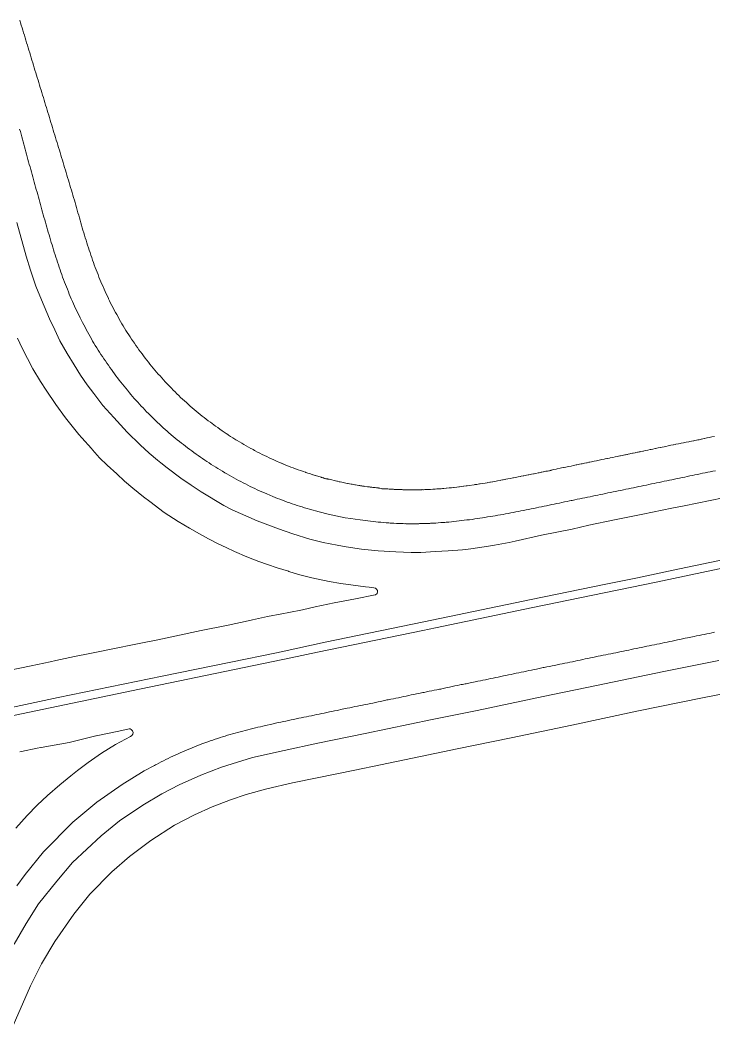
# Model space of a CAD drawing. Header units: metres. Extents: x 662613 to 666742, y 2728069 to 2732733.
# Drawn here: x 665936 to 666148.3, y 2730012.9 to 2730322.5 of the extents above; entities that cross this region are included whole.
import ezdxf

# ---------------------------------------------------------------- set-up
doc = ezdxf.new("R2010")
doc.units = ezdxf.units.M
doc.header["$MEASUREMENT"] = 0
doc.layers.add('Xref_DQ_MasterPlan_2024$0$DQ_ROADS', color=8, linetype='Continuous', lineweight=13)

# ---------------------------------------------------------------- blocks, each defined once
blk = doc.blocks.new('Xref_DQ_MasterPlan_2024$0$DQ_Roads_')
at = {"layer": 'Xref_DQ_MasterPlan_2024$0$DQ_ROADS'}
for points in [[(665935.8615, 2730322.5475), (665936.0906, 2730321.7833), (665936.3225, 2730321.0185), (665936.5534, 2730320.2531), (665936.7899, 2730319.4871), (665937.0255, 2730318.7227), (665937.2575, 2730317.9579), (665937.4893, 2730317.1921), (665937.7263, 2730316.4275), (665937.9559, 2730315.6623), (665938.1907, 2730314.8968), (665938.4257, 2730314.1331), (665938.6589, 2730313.3665), (665938.8889, 2730312.5997), (665939.1243, 2730311.8355), (665939.3551, 2730311.0693), (665939.5884, 2730310.3047), (665939.8201, 2730309.5377), (665940.0519, 2730308.7725), (665940.2831, 2730308.0061), (665940.5123, 2730307.2411), (665940.7425, 2730306.4751), (665940.9821, 2730305.7109), (665941.2137, 2730304.9459), (665941.4459, 2730304.1795), (665941.6817, 2730303.4147), (665941.9133, 2730302.6492), (665942.1449, 2730301.8837), (665942.3787, 2730301.1181), (665942.6141, 2730300.3551), (665942.8451, 2730299.5881), (665943.0801, 2730298.8234), (665943.3133, 2730298.0571), (665943.5463, 2730297.2931), (665943.7809, 2730296.5271), (665944.0151, 2730295.7615), (665944.2429, 2730294.9949), (665944.4739, 2730294.2293), (665944.7053, 2730293.4637), (665944.9361, 2730292.6967), (665945.1671, 2730291.9313), (665945.3953, 2730291.1651), (665945.6275, 2730290.4013), (665945.8587, 2730289.6349), (665946.0995, 2730288.8717), (665946.3339, 2730288.1057), (665946.5695, 2730287.3401), (665946.8028, 2730286.5765), (665947.0341, 2730285.8109), (665947.2695, 2730285.0469), (665947.5043, 2730284.2803), (665947.7407, 2730283.5171), (665947.9707, 2730282.7493), (665948.2053, 2730281.9845), (665948.4341, 2730281.2188), (665948.6649, 2730280.4521), (665948.8967, 2730279.6871), (665949.1257, 2730278.9193), (665949.3579, 2730278.1539), (665949.5871, 2730277.3879), (665949.8151, 2730276.6225), (665950.0447, 2730275.8553), (665950.2825, 2730275.0931), (665950.5161, 2730274.3265), (665950.7523, 2730273.5612), (665950.9851, 2730272.7941), (665951.2117, 2730272.0275), (665951.4379, 2730271.2593), (665951.6627, 2730270.4921), (665951.8863, 2730269.7249), (665952.1149, 2730268.9577), (665952.3425, 2730268.1887), (665952.5685, 2730267.4219), (665952.7905, 2730266.6541), (665953.0155, 2730265.8859), (665953.2355, 2730265.1159), (665953.4563, 2730264.3473), (665953.6745, 2730263.5775), (665953.8927, 2730262.8073), (665954.1131, 2730262.0383), (665954.3301, 2730261.2673), (665954.5465, 2730260.4989), (665954.7621, 2730259.7309), (665954.9797, 2730258.9623), (665955.2065, 2730258.1969), (665955.4385, 2730257.4315), (665955.6721, 2730256.6669), (665955.9067, 2730255.9022), (665956.1438, 2730255.1407), (665956.3812, 2730254.3771), (665956.628, 2730253.6171), (665956.8688, 2730252.8557), (665957.1167, 2730252.0969), (665957.3682, 2730251.3404), (665957.6218, 2730250.5825), (665957.8826, 2730249.8281), (665958.1426, 2730249.0749), (665958.4076, 2730248.3219), (665958.6822, 2730247.5747), (665958.9558, 2730246.8249), (665959.2403, 2730246.0785), (665959.5268, 2730245.3357), (665959.8112, 2730244.5937), (665960.112, 2730243.8501), (665960.4096, 2730243.1137), (665960.7062, 2730242.3719), (665961.0271, 2730241.6434), (665961.3486, 2730240.9121), (665961.667, 2730240.1849), (665961.993, 2730239.4519), (665962.336, 2730238.7329), (665962.6644, 2730238.0079), (665963.0034, 2730237.2825), (665963.0323, 2730237.2218), (665963.344, 2730236.5671), (665963.6844, 2730235.8517), (665964.0415, 2730235.1421), (665964.4076, 2730234.4365), (665964.781, 2730233.7329), (665965.1626, 2730233.0318), (665965.5486, 2730232.3331), (665965.9328, 2730231.6365), (665966.3218, 2730230.9451), (665966.713, 2730230.2533), (665967.117, 2730229.5681), (665967.5255, 2730228.8859), (665967.9392, 2730228.2047), (665968.3584, 2730227.5295), (665968.7798, 2730226.8539), (665969.2066, 2730226.1859), (665969.6366, 2730225.5251), (665970.0786, 2730224.8596), (665970.9818, 2730223.5499), (665971.4404, 2730222.8929), (665971.8984, 2730222.2411), (665972.3586, 2730221.5965), (665972.819, 2730220.9533), (665973.284, 2730220.315), (665973.7589, 2730219.6781), (665974.239, 2730219.0499), (665974.7291, 2730218.4223), (665975.2238, 2730217.7973), (665975.725, 2730217.1755), (665976.2318, 2730216.5539), (665976.7296, 2730215.9486), (665977.2288, 2730215.3435), (665977.7386, 2730214.7339), (665978.264, 2730214.1371), (665978.7936, 2730213.5423), (665979.3254, 2730212.9502), (665979.8633, 2730212.3595), (665980.4042, 2730211.7723), (665980.9316, 2730211.2059), (665982.2926, 2730209.7767), (665982.8342, 2730209.2161), (665983.3984, 2730208.6567), (665983.9664, 2730208.0981), (665984.5376, 2730207.5451), (665985.1084, 2730206.9969), (665985.6882, 2730206.4501), (665986.2744, 2730205.9041), (665986.8538, 2730205.3805), (665987.4438, 2730204.8637), (665988.041, 2730204.3331), (665988.6374, 2730203.8141), (665989.2434, 2730203.2947), (665989.8424, 2730202.7861), (665990.4592, 2730202.2755), (665991.076, 2730201.7699), (665991.6944, 2730201.2821), (665992.3164, 2730200.8029), (665992.9456, 2730200.3227), (665993.5838, 2730199.8403), (665994.219, 2730199.3643), (665995.8064, 2730198.1887), (665996.4536, 2730197.7109), (665997.1136, 2730197.2557), (665997.774, 2730196.7825), (665998.4236, 2730196.3301), (665999.0826, 2730195.8778), (665999.5392, 2730195.5733), (665999.7382, 2730195.4404), (666000.3961, 2730195.0092), (666001.0738, 2730194.5897), (666001.3651, 2730194.4102), (666001.7487, 2730194.1741), (666002.0449, 2730193.9938), (666002.4275, 2730193.7623), (666003.1115, 2730193.3496), (666003.7995, 2730192.9389), (666004.4949, 2730192.5353), (666005.1728, 2730192.1468), (666005.8621, 2730191.7577), (666006.5667, 2730191.3677), (666006.9217, 2730191.1767), (666007.264, 2730190.9922), (666007.7101, 2730190.7575), (666007.9655, 2730190.6232), (666008.6734, 2730190.254), (666009.3816, 2730189.8902), (666010.0902, 2730189.5274), (666010.8024, 2730189.1781), (666011.5224, 2730188.8253), (666012.2435, 2730188.4836), (666012.9663, 2730188.1478), (666013.6893, 2730187.8167), (666014.4108, 2730187.4856), (666014.6772, 2730187.3715), (666015.1438, 2730187.1717), (666015.8779, 2730186.8558), (666015.9774, 2730186.8137), (666016.61, 2730186.5485), (666016.7279, 2730186.4998), (666017.351, 2730186.2403), (666018.0875, 2730185.9444), (666018.8274, 2730185.6543), (666019.5671, 2730185.3701), (666020.3171, 2730185.0904), (666021.0673, 2730184.8174), (666021.8167, 2730184.5549), (666022.3682, 2730184.3655), (666022.5718, 2730184.2956), (666023.3297, 2730184.0382), (666023.4011, 2730184.0143), (666024.0868, 2730183.7843), (666024.843, 2730183.5431), (666024.9168, 2730183.5194), (666025.6051, 2730183.2996), (666025.6773, 2730183.2773), (666026.2468, 2730183.0986), (666026.3666, 2730183.061), (666028.0987, 2730182.5308), (666028.259, 2730182.4817), (666028.4476, 2730182.4317), (666028.6322, 2730182.3686), (666028.8169, 2730182.3053), (666028.9967, 2730182.2293), (666029.1987, 2730182.1674), (666029.4045, 2730182.1197), (666029.6093, 2730182.0707), (666029.817, 2730182.0354), (666030.1033, 2730181.9918), (666030.199, 2730181.9772), (666030.576, 2730181.8924), (666030.9683, 2730181.8107), (666031.3542, 2730181.7027), (666032.1351, 2730181.5153), (666032.9096, 2730181.3252), (666033.0943, 2730181.2831), (666033.1409, 2730181.2726), (666033.6871, 2730181.1483), (666033.9039, 2730181.1017), (666034.467, 2730180.9809), (666035.25, 2730180.8195), (666035.7071, 2730180.7285), (666036.2311, 2730180.6274), (666036.3689, 2730180.6015), (666036.8165, 2730180.5187), (666037.2903, 2730180.429), (666037.6006, 2730180.3699), (666038.3896, 2730180.2245), (666038.5939, 2730180.1878), (666038.6456, 2730180.1787), (666039.1789, 2730180.0826), (666039.6506, 2730180.0029), (666039.6691, 2730179.9998), (666039.9599, 2730179.9507), (666040.1379, 2730179.9251), (666040.5995, 2730179.8588), (666040.752, 2730179.8368), (666041.3068, 2730179.7541), (666041.5435, 2730179.7187), (666042.3327, 2730179.6083), (666042.928, 2730179.5362), (666043.126, 2730179.5122), (666043.6045, 2730179.4559), (666043.9193, 2730179.419), (666044.2205, 2730179.3843), (666044.7147, 2730179.3274), (666045.0658, 2730179.2889), (666045.3332, 2730179.2703), (666045.6507, 2730179.2258), (666045.7263, 2730179.2152), (666045.7932, 2730179.2049), (666046.1278, 2730179.1536), (666046.5241, 2730179.0648), (666046.7143, 2730179.0189), (666046.9073, 2730178.9865), (666047.103, 2730178.9624), (666047.2999, 2730178.9518), (666047.5034, 2730178.9657), (666047.7074, 2730178.9653), (666047.9121, 2730178.9658), (666048.1163, 2730178.9521), (666048.5163, 2730178.9455), (666048.9147, 2730178.911), (666049.3144, 2730178.8923), (666049.7118, 2730178.8458), (666049.9122, 2730178.8441), (666050.112, 2730178.8286), (666050.3125, 2730178.8201), (666050.5119, 2730178.7978), (666050.6414, 2730178.7992), (666050.712, 2730178.7999), (666050.9117, 2730178.7876), (666051.1119, 2730178.7886), (666051.1692, 2730178.7845), (666051.3117, 2730178.7747), (666051.5586, 2730178.7745), (666051.6869, 2730178.7676), (666051.7806, 2730178.7691), (666051.9686, 2730178.7556), (666052.1124, 2730178.7451), (666052.3542, 2730178.7398), (666052.4871, 2730178.7317), (666052.5557, 2730178.7322), (666052.6383, 2730178.733), (666052.6875, 2730178.7334), (666052.7214, 2730178.7302), (666052.8861, 2730178.7144), (666053.0856, 2730178.7093), (666053.2854, 2730178.7042), (666053.339, 2730178.7066), (666053.4851, 2730178.7131), (666053.6846, 2730178.6977), (666053.8847, 2730178.6963), (666054.0846, 2730178.688), (666054.2846, 2730178.6936), (666054.3834, 2730178.6843), (666054.5106, 2730178.6929), (666054.7105, 2730178.6817), (666054.9107, 2730178.6843), (666055.1108, 2730178.6804), (666055.3107, 2730178.6904), (666055.5106, 2730178.6762), (666055.711, 2730178.676), (666055.9111, 2730178.6742), (666056.1109, 2730178.6864), (666056.3106, 2730178.6769), (666056.5105, 2730178.6813), (666056.7107, 2730178.6804), (666056.9104, 2730178.6934), (666057.1103, 2730178.6829), (666057.3104, 2730178.6864), (666057.5106, 2730178.6808), (666057.6832, 2730178.688), (666057.7107, 2730178.6889), (666058.0835, 2730178.7073), (666058.1105, 2730178.708), (666058.4839, 2730178.6999), (666058.5106, 2730178.7), (666058.6843, 2730178.7044), (666058.8841, 2730178.7037), (666058.9524, 2730178.7081), (666059.0835, 2730178.7167), (666059.4834, 2730178.7048), (666059.5097, 2730178.7061), (666059.5604, 2730178.7073), (666059.8833, 2730178.7197), (666059.9658, 2730178.7205), (666060.284, 2730178.7237), (666060.6823, 2730178.7573), (666061.482, 2730178.7974), (666061.5646, 2730178.8023), (666062.2809, 2730178.8448), (666063.0795, 2730178.8931), (666063.5598, 2730178.924), (666063.877, 2730178.9441), (666064.0698, 2730178.9504), (666064.2778, 2730178.9578), (666064.4781, 2730178.9642), (666064.5013, 2730178.9648), (666064.8995, 2730179.0037), (666065.2982, 2730179.0238), (666065.6945, 2730179.0715), (666066.4006, 2730179.1401), (666066.4905, 2730179.1488), (666067.2876, 2730179.2277), (666067.8647, 2730179.2905), (666068.0806, 2730179.3143), (666068.664, 2730179.3797), (666068.8748, 2730179.4039), (666069.6692, 2730179.4982), (666070.2536, 2730179.5703), (666070.4628, 2730179.5964), (666071.0476, 2730179.6713), (666071.7231, 2730179.7569), (666071.8416, 2730179.7719), (666072.4857, 2730179.8583), (666072.6346, 2730179.8789), (666072.8394, 2730179.9077), (666073.43, 2730179.9893), (666074.9636, 2730180.2129), (666075.0126, 2730180.2201), (666075.2137, 2730180.2502), (666075.8035, 2730180.3388), (666076.5953, 2730180.4618), (666076.7959, 2730180.4921), (666077.5841, 2730180.6163), (666078.3721, 2730180.7458), (666078.9645, 2730180.8466), (666079.1588, 2730180.8798), (666079.7538, 2730180.9825), (666079.947, 2730181.0165), (666080.5428, 2730181.1227), (666080.7352, 2730181.1571), (666081.3299, 2730181.264), (666082.1147, 2730181.4059), (666082.9054, 2730181.5508), (666083.0952, 2730181.5858), (666083.692, 2730181.6977), (666083.8805, 2730181.7331), (666084.354, 2730181.8231), (666084.4785, 2730181.8467), (666084.6649, 2730181.8825), (666085.264, 2730181.9968), (666086.0519, 2730182.1507), (666086.8355, 2730182.3084), (666087.0223, 2730182.3448), (666087.6204, 2730182.4615), (666088.4043, 2730182.6122), (666089.08, 2730182.7416), (666089.1906, 2730182.7631), (666089.3772, 2730182.7999), (666089.977, 2730182.9177), (666090.1622, 2730182.9543), (666090.7617, 2730183.0737), (666090.9464, 2730183.1105), (666091.5464, 2730183.2295), (666091.73, 2730183.2663), (666092.3306, 2730183.3875), (666092.5138, 2730183.4247), (666093.1148, 2730183.5473), (666093.2977, 2730183.5844), (666093.8994, 2730183.7059), (666094.5903, 2730183.8483), (666094.6831, 2730183.8673), (666094.8656, 2730183.9047), (666095.4664, 2730184.0285), (666095.6497, 2730184.0664), (666096.0648, 2730184.1529), (666096.25, 2730184.1915), (666096.6418, 2730184.2723), (666096.9395, 2730184.338), (666097.0324, 2730184.3585), (666097.4258, 2730184.4218), (666097.8143, 2730184.4936), (666098.0129, 2730184.5227), (666098.2091, 2730184.5656), (666098.4038, 2730184.621), (666098.5943, 2730184.6897), (666098.9446, 2730184.7749), (666098.991, 2730184.7861), (666099.3881, 2730184.8794), (666100.0373, 2730185.0002), (666100.3437, 2730185.0638), (666101.3186, 2730185.2679), (666101.7308, 2730185.3549), (666102.2928, 2730185.4723), (666102.513, 2730185.5181), (666103.0755, 2730185.6353), (666103.8598, 2730185.7926), (666104.6322, 2730185.9545), (666105.426, 2730186.1198), (666106.2071, 2730186.2843), (666106.4294, 2730186.3305), (666106.9922, 2730186.4479), (666107.2122, 2730186.4937), (666107.7756, 2730186.6115), (666107.996, 2730186.6575), (666108.5586, 2730186.7749), (666108.779, 2730186.8205), (666109.3418, 2730186.9357), (666109.5618, 2730186.9811), (666110.126, 2730187.0976), (666110.3452, 2730187.1429), (666110.909, 2730187.2603), (666111.1287, 2730187.3062), (666111.6919, 2730187.4243), (666112.4751, 2730187.5881), (666113.2583, 2730187.752), (666114.044, 2730187.9123), (666114.8253, 2730188.0732), (666115.045, 2730188.1187), (666115.6102, 2730188.2343), (666115.8302, 2730188.2793), (666116.3934, 2730188.3951), (666116.6143, 2730188.4406), (666117.3976, 2730188.6039), (666118.1808, 2730188.7657), (666118.7434, 2730188.8848), (666119.5269, 2730189.0456), (666119.7476, 2730189.0914), (666120.3102, 2730189.2091), (666121.0933, 2730189.3719), (666121.3135, 2730189.4174), (666121.7492, 2730189.5082), (666121.8766, 2730189.5349), (666122.0978, 2730189.5811), (666122.6592, 2730189.6977), (666122.88, 2730189.7437), (666123.4428, 2730189.8611), (666123.6636, 2730189.9073), (666124.2264, 2730190.0249), (666124.4468, 2730190.0703), (666125.0098, 2730190.1865), (666125.2296, 2730190.2319), (666125.4997, 2730190.2874), (666125.793, 2730190.3477), (666126.013, 2730190.3931), (666126.5764, 2730190.5097), (666126.7968, 2730190.5554), (666127.3596, 2730190.673), (666128.1429, 2730190.8418), (666128.8391, 2730190.9756), (666128.9264, 2730190.9931), (666129.1506, 2730191.0392), (666129.7102, 2730191.1536), (666130.3971, 2730191.2997), (666130.4934, 2730191.3197), (666131.2775, 2730191.483), (666131.8933, 2730191.608), (666132.0592, 2730191.6421), (666133.6191, 2730191.9729), (666134.4203, 2730192.139), (666135.1898, 2730192.2988), (666135.9499, 2730192.4483), (666135.9754, 2730192.4534), (666136.538, 2730192.5687), (666136.7582, 2730192.6137), (666137.5425, 2730192.7705), (666138.1085, 2730192.885), (666138.3268, 2730192.9288), (666139.1102, 2730193.0897), (666139.8931, 2730193.2419), (666140.6807, 2730193.3982), (666141.05, 2730193.4729), (666141.4645, 2730193.5566), (666142.169, 2730193.6994), (666142.2485, 2730193.7157), (666142.417, 2730193.7518), (666143.0317, 2730193.8834), (666143.4752, 2730193.9651), (666143.8171, 2730194.028), (666144.1717, 2730194.1142), (666144.4805, 2730194.1893), (666144.5989, 2730194.2181), (666145.3821, 2730194.3868), (666145.5439, 2730194.4217), (666146.163, 2730194.5541), (666146.3274, 2730194.5898), (666146.9446, 2730194.7244), (666147.7273, 2730194.8883), (666148.5117, 2730195.049)], [(666155.8817, 2730117.0847), (666144.9327, 2730114.8962), (666125.2509, 2730110.9183), (666104.918, 2730106.5755), (666086.3375, 2730102.7195), (666069.7767, 2730099.3527), (666058.5439, 2730097.0019), (666046.3239, 2730094.3983), (666038.4569, 2730092.7365), (666026.8855, 2730090.4637), (666019.3429, 2730088.8425), (666011.5479, 2730087.0963), (666005.1813, 2730085.3131), (666000.3557, 2730083.6919), (665994.7595, 2730081.5843), (665989.3885, 2730079.1381), (665983.2247, 2730075.9363), (665975.966, 2730071.2349), (665969.4371, 2730066.2905), (665964.0351, 2730061.6467), (665957.2631, 2730054.7569), (665952.3969, 2730048.6371), (665946.6309, 2730040.3061), (665942.4947, 2730033.4567), (665939.1289, 2730026.6479), (665933.1189, 2730012.9227)], [(666148.8442, 2730184.5109), (666148.0614, 2730184.3525), (666147.2773, 2730184.1993), (666146.4914, 2730184.0451), (666145.7066, 2730183.8879), (666144.9214, 2730183.7291), (666144.1381, 2730183.5671), (666143.355, 2730183.4059), (666142.5714, 2730183.2415), (666141.7866, 2730183.0749), (666141.0054, 2730182.9017), (666140.2232, 2730182.7305), (666139.443, 2730182.5639), (666138.6604, 2730182.4047), (666137.8772, 2730182.2443), (666137.0941, 2730182.0881), (666136.3092, 2730181.9287), (666135.5254, 2730181.7669), (666134.7422, 2730181.6035), (666133.9582, 2730181.4375), (666133.1754, 2730181.2683), (666132.3936, 2730181.1025), (666131.611, 2730180.9373), (666130.8286, 2730180.7761), (666130.0452, 2730180.6137), (666129.2624, 2730180.4525), (666128.478, 2730180.2913), (666127.695, 2730180.1277), (666126.9116, 2730179.9645), (666126.128, 2730179.8009), (666125.3454, 2730179.6395), (666124.5618, 2730179.4779), (666123.7782, 2730179.3159), (666122.995, 2730179.1533), (666122.2112, 2730178.9927), (666121.4274, 2730178.8301), (666120.6442, 2730178.6675), (666119.861, 2730178.5059), (666119.0776, 2730178.3457), (666118.294, 2730178.1841), (666117.5104, 2730178.0225), (666116.727, 2730177.8601), (666115.9434, 2730177.6975), (666115.1602, 2730177.5361), (666114.3768, 2730177.3737), (666113.593, 2730177.2115), (666112.81, 2730177.0505), (666112.0266, 2730176.8889), (666111.2428, 2730176.7277), (666110.459, 2730176.5629), (666109.6762, 2730176.4019), (666108.8928, 2730176.2407), (666108.1094, 2730176.0791), (666107.3254, 2730175.9169), (666106.5424, 2730175.7577), (666105.757, 2730175.5932), (666104.9748, 2730175.4275), (666104.6512, 2730175.3603), (666104.1926, 2730175.2651), (666103.4094, 2730175.1037), (666102.6258, 2730174.9417), (666101.8422, 2730174.7795), (666101.0589, 2730174.6175), (666100.2756, 2730174.4553), (666099.4918, 2730174.2921), (666098.7084, 2730174.1301), (666097.9253, 2730173.9685), (666097.142, 2730173.8031), (666096.3588, 2730173.6381), (666095.576, 2730173.4729), (666094.793, 2730173.3083), (666094.0102, 2730173.1471), (666093.227, 2730172.9883), (666092.4424, 2730172.8323), (666091.6588, 2730172.6705), (666090.8748, 2730172.5117), (666090.0928, 2730172.3541), (666089.3058, 2730172.1965), (666088.5222, 2730172.0429), (666087.7374, 2730171.8917), (666086.9516, 2730171.7427), (666086.166, 2730171.5947), (666085.3792, 2730171.4485), (666084.5916, 2730171.3001), (666083.8074, 2730171.1539), (666083.0213, 2730171.0087), (666082.2334, 2730170.8661), (666081.4466, 2730170.7303), (666080.6582, 2730170.5951), (666079.8712, 2730170.4644), (666079.0816, 2730170.3395), (666078.2914, 2730170.2149), (666077.5018, 2730170.0923), (666076.7104, 2730169.9715), (666075.9194, 2730169.8495), (666075.1287, 2730169.7351), (666074.3366, 2730169.6237), (666073.5468, 2730169.5165), (666072.7534, 2730169.4203), (666071.9588, 2730169.3279), (666071.1646, 2730169.2315), (666070.3701, 2730169.1393), (666069.5762, 2730169.0495), (666068.7802, 2730168.9625), (666067.9852, 2730168.8763), (666067.1902, 2730168.7993), (666066.3942, 2730168.7297), (666065.9972, 2730168.6831), (666065.5979, 2730168.6639), (666065.2, 2730168.6225), (666064.8, 2730168.6089), (666064.002, 2730168.5528), (666063.2042, 2730168.4993), (666062.406, 2730168.4475), (666061.608, 2730168.4011), (666061.4079, 2730168.3965), (666061.2086, 2730168.3779), (666061.0086, 2730168.3703), (666060.8096, 2730168.3489), (666060.6094, 2730168.3521), (666060.4094, 2730168.3413), (666060.2094, 2730168.3381), (666060.01, 2730168.3211), (666059.6104, 2730168.3347), (666059.2108, 2730168.3206), (666058.8108, 2730168.3265), (666058.4112, 2730168.3047), (666058.2108, 2730168.3071), (666058.0108, 2730168.2954), (666057.8106, 2730168.2949), (666057.611, 2730168.2805), (666057.411, 2730168.2897), (666057.211, 2730168.2851), (666057.0108, 2730168.2859), (666056.811, 2730168.2729), (666056.6111, 2730168.2833), (666056.411, 2730168.2799), (666056.2108, 2730168.2819), (666056.011, 2730168.2701), (666055.811, 2730168.2817), (666055.6108, 2730168.2795), (666055.4108, 2730168.2827), (666055.2108, 2730168.2721), (666055.0112, 2730168.2845), (666054.811, 2730168.2831), (666054.6108, 2730168.2867), (666054.4108, 2730168.2761), (666054.2112, 2730168.2901), (666054.011, 2730168.29), (666053.811, 2730168.2969), (666053.6109, 2730168.2901), (666053.2122, 2730168.3255), (666052.8118, 2730168.3331), (666052.4126, 2730168.3625), (666052.0122, 2730168.3639), (666051.2128, 2730168.3966), (666050.4136, 2730168.4309), (666050.013, 2730168.4377), (666049.6138, 2730168.4723), (666049.2138, 2730168.4853), (666048.8155, 2730168.5261), (666048.4154, 2730168.5401), (666048.0174, 2730168.5819), (666047.2192, 2730168.6319), (666046.4232, 2730168.7097), (666045.624, 2730168.7785), (666044.8278, 2730168.8581), (666044.0326, 2730168.9483), (666042.4386, 2730169.1325), (666041.6476, 2730169.2305), (666040.8526, 2730169.3327), (666040.0606, 2730169.4449), (666038.562, 2730169.6749), (666037.24, 2730169.8634), (666035.4558, 2730170.1303), (666032.6392, 2730170.6931), (666030.2864, 2730171.2227), (666027.5028, 2730171.8848), (666024.5872, 2730172.7117), (666023.824, 2730172.9393), (666023.0506, 2730173.1695), (666022.2908, 2730173.4284), (666021.5348, 2730173.6449), (666020.7722, 2730173.8805), (666020.017, 2730174.1373), (666019.2632, 2730174.3949), (666018.51, 2730174.6637), (666017.7582, 2730174.9283), (666017.0038, 2730175.2053), (666016.2556, 2730175.4723), (666015.5096, 2730175.7557), (666014.7749, 2730176.0419), (666014.0306, 2730176.3413), (666013.294, 2730176.6387), (666011.4738, 2730177.4179), (666010.748, 2730177.7348), (666010.0158, 2730178.0591), (666009.2806, 2730178.3857), (666008.5494, 2730178.7127), (666007.8218, 2730179.0449), (666007.09, 2730179.3734), (666006.3714, 2730179.7321), (666005.6466, 2730180.0967), (666004.9326, 2730180.4671), (666004.221, 2730180.8285), (666003.5104, 2730181.2071), (666002.8002, 2730181.5692), (666002.088, 2730181.9368), (666001.3834, 2730182.3211), (666000.679, 2730182.7185), (665999.9812, 2730183.1175), (665999.282, 2730183.5153), (665998.592, 2730183.9201), (665997.895, 2730184.3311), (665997.213, 2730184.7405), (665996.5244, 2730185.1529), (665995.8364, 2730185.5705), (665995.1562, 2730186.0025), (665994.4838, 2730186.4417), (665993.7959, 2730186.9041), (665993.1462, 2730187.3361), (665992.475, 2730187.7809), (665991.8096, 2730188.2353), (665991.149, 2730188.692), (665990.4898, 2730189.1507), (665989.8328, 2730189.6103), (665989.1868, 2730190.0837), (665988.5318, 2730190.5706), (665987.8902, 2730191.0505), (665987.2484, 2730191.5279), (665986.6112, 2730192.0157), (665985.972, 2730192.5057), (665985.3394, 2730193.0021), (665984.7112, 2730193.5027), (665984.0824, 2730194.0017), (665983.4628, 2730194.5153), (665982.8354, 2730195.0295), (665982.2222, 2730195.5399), (665982.0166, 2730195.7156), (665981.6116, 2730196.0615), (665981.0058, 2730196.5995), (665980.4, 2730197.1385), (665979.8034, 2730197.6697), (665979.2106, 2730198.2097), (665978.6156, 2730198.7989), (665978.0668, 2730199.2917), (665977.4872, 2730199.8461), (665976.9294, 2730200.3945), (665976.3472, 2730200.9319), (665975.7992, 2730201.4917), (665975.2462, 2730202.0555), (665974.6904, 2730202.6115), (665974.1346, 2730203.1859), (665973.5914, 2730203.7619), (665973.0524, 2730204.3334), (665972.5126, 2730204.9185), (665971.9736, 2730205.4999), (665971.4406, 2730206.0981), (665970.9138, 2730206.6883), (665970.3876, 2730207.2783), (665969.862, 2730207.8767), (665969.411, 2730208.4002), (665968.814, 2730209.1619), (665968.297, 2730209.7771), (665967.7898, 2730210.4015), (665967.2814, 2730211.0175), (665966.778, 2730211.6522), (665966.2802, 2730212.2858), (665965.788, 2730212.9276), (665965.3054, 2730213.5703), (665964.8342, 2730214.2187), (665964.3592, 2730214.8713), (665963.8955, 2730215.5221), (665963.4357, 2730216.1749), (665962.9778, 2730216.8323), (665962.5176, 2730217.4889), (665962.0536, 2730218.1451), (665961.6031, 2730218.8151), (665961.1556, 2730219.4785), (665960.7168, 2730220.1509), (665960.273, 2730220.8223), (665959.8354, 2730221.4991), (665959.4042, 2730222.1781), (665958.98, 2730222.8669), (665958.5686, 2730223.5545), (665958.1656, 2730224.2489), (665957.7664, 2730224.9492), (665957.3728, 2730225.6463), (665956.9876, 2730226.3487), (665956.599, 2730227.0533), (665956.2186, 2730227.7565), (665955.8454, 2730228.4637), (665955.4642, 2730229.1715), (665955.0863, 2730229.8805), (665954.7136, 2730230.5947), (665954.3526, 2730231.3125), (665954.0002, 2730232.0301), (665953.6495, 2730232.7547), (665953.3002, 2730233.4762), (665952.9634, 2730234.2045), (665952.6268, 2730234.9291), (665952.2954, 2730235.6619), (665951.9563, 2730236.3933), (665951.6376, 2730237.1319), (665951.328, 2730237.8701), (665951.0238, 2730238.6125), (665950.7252, 2730239.3557), (665950.4272, 2730240.0983), (665950.134, 2730240.8435), (665949.8454, 2730241.5883), (665949.5556, 2730242.3379), (665949.2656, 2730243.0889), (665948.9852, 2730243.8415), (665948.717, 2730244.5967), (665948.456, 2730245.3519), (665948.1975, 2730246.1097), (665947.9366, 2730246.8681), (665947.6806, 2730247.6263), (665947.4298, 2730248.3853), (665947.1762, 2730249.1461), (665946.9234, 2730249.9069), (665946.674, 2730250.6689), (665946.4364, 2730251.4325), (665946.1965, 2730252.1975), (665945.9603, 2730252.9613), (665945.7271, 2730253.7291), (665945.4929, 2730254.4927), (665945.2691, 2730255.2621), (665945.0341, 2730256.0281), (665944.8089, 2730256.7963), (665944.5875, 2730257.5647), (665944.3665, 2730258.3341), (665944.1429, 2730259.1027), (665943.9245, 2730259.8717), (665943.7051, 2730260.6423), (665943.4851, 2730261.4117), (665943.2681, 2730262.1833), (665943.0541, 2730262.9535), (665942.8429, 2730263.7247), (665942.6277, 2730264.4955), (665942.4137, 2730265.2665), (665942.2019, 2730266.0382), (665941.9891, 2730266.8089), (665941.7751, 2730267.5798), (665941.5619, 2730268.3519), (665941.3483, 2730269.1219), (665941.1365, 2730269.8935), (665940.9194, 2730270.6643), (665940.7053, 2730271.4341), (665940.4947, 2730272.2061), (665940.2801, 2730272.9769), (665940.0661, 2730273.7479), (665939.8513, 2730274.5187), (665939.6395, 2730275.2901), (665939.4223, 2730276.0601), (665939.211, 2730276.8313), (665938.9987, 2730277.6033), (665938.7811, 2730278.3733), (665938.5745, 2730279.1463), (665938.3629, 2730279.9169), (665938.1531, 2730280.6891), (665937.9373, 2730281.4601), (665937.7237, 2730282.2305), (665937.5165, 2730283.0037), (665937.3041, 2730283.7747), (665937.0911, 2730284.5459), (665936.8783, 2730285.3175), (665936.6671, 2730286.0885), (665936.4571, 2730286.8595), (665936.2427, 2730287.6307), (665936.0285, 2730288.4021), (665935.8135, 2730289.1715)], [(665934.9079, 2730260.5693), (665937.8185, 2730250.2321), (665939.1648, 2730245.9945), (665940.7813, 2730241.1085), (665942.4772, 2730236.9135), (665942.5131, 2730236.8273), (665944.9104, 2730231.0793), (665946.5616, 2730227.6883), (665948.1598, 2730224.3351), (665950.3422, 2730220.4523), (665952.52, 2730216.9527), (665954.4306, 2730213.8333), (665956.5328, 2730210.7925), (665958.4895, 2730208.2101), (665961.3176, 2730204.4883), (665964.6876, 2730200.8497), (665968.7854, 2730196.3767), (665972.6838, 2730192.4761), (665975.4632, 2730189.9035), (665978.0451, 2730187.7499), (665979.091, 2730186.9155), (665980.9794, 2730185.4091), (665985.2016, 2730182.2405), (665988.3091, 2730180.0549), (665991.3794, 2730178.0605), (665998.3098, 2730173.8897), (666000.9166, 2730172.5795), (666008.521, 2730169.1447), (666015.0452, 2730166.7318), (666019.4404, 2730165.2131), (666024.7126, 2730163.5517), (666028.7168, 2730162.5265), (666033.0295, 2730161.6855), (666035.7538, 2730161.1543), (666040.489, 2730160.4829), (666045.537, 2730160.0067), (666051.0036, 2730159.6505), (666055.6628, 2730159.4761), (666058.6572, 2730159.4353), (666063.1354, 2730159.7571), (666067.0193, 2730159.9951), (666071.428, 2730160.2777), (666073.9284, 2730160.5375), (666080.7092, 2730161.5767), (666081.2473, 2730161.6855), (666085.6543, 2730162.5769), (666087.5556, 2730162.9615), (666095.57, 2730164.7817), (666105.002, 2730166.6573), (666110.0832, 2730167.7911), (666117.9768, 2730169.4566), (666125.578, 2730170.9625), (666126.6228, 2730171.1695), (666135.4824, 2730173.0256), (666139.232, 2730173.8112), (666151.2306, 2730176.2539)], [(665931.9419, 2730123.2451), (665939.3231, 2730124.7787), (665945.1566, 2730125.9597), (665946.9438, 2730126.3498), (665952.587, 2730127.5814), (665957.2858, 2730128.4805), (665965.8526, 2730130.2307), (665969.8524, 2730131.0258), (665972.4494, 2730131.5672), (665978.1392, 2730132.7535), (665983.3084, 2730133.8691), (665991.3506, 2730135.5555), (665999.1142, 2730137.1237), (665999.6904, 2730137.2445), (666005.803, 2730138.5257), (666007.1488, 2730138.8158), (666011.7316, 2730139.8036), (666016.0636, 2730140.6409), (666018.2491, 2730141.0915), (666022.3772, 2730141.9427), (666026.3413, 2730142.7949), (666032.1476, 2730144.0521), (666035.3616, 2730144.6845), (666038.6284, 2730145.2793), (666044.6802, 2730146.5205), (666044.7866, 2730146.5357), (666045.2528, 2730146.9441), (666045.4092, 2730147.4131), (666045.3458, 2730147.7991), (666045.105, 2730148.2313), (666044.7334, 2730148.5329), (666044.291, 2730148.5921), (666042.7868, 2730148.7997), (666041.6812, 2730148.9154), (666034.1205, 2730149.9295), (666030.6086, 2730150.5965), (666025.2366, 2730151.6925), (666021.2196, 2730152.7401), (666018.2491, 2730153.6608), (666018.1164, 2730153.7019), (666014.673, 2730154.7887), (666011.6876, 2730155.7519), (666009.0556, 2730156.7195), (666005.3586, 2730158.0931), (666001.5694, 2730159.7881), (665999.038, 2730160.9501), (665996.5798, 2730162.1453), (665993.6168, 2730163.6889), (665990.9192, 2730165.2035), (665987.8514, 2730166.9069), (665984.3528, 2730168.9275), (665980.0791, 2730171.7445), (665975.637, 2730175.1071), (665973.7796, 2730176.5351), (665970.5092, 2730179.1707), (665967.9658, 2730181.3315), (665965.5538, 2730183.5907), (665962.607, 2730186.2623), (665960.269, 2730188.4901), (665958.1397, 2730190.9019), (665957.7915, 2730191.2963), (665954.8368, 2730194.6124), (665953.9442, 2730195.6645), (665952.6716, 2730197.1645), (665949.8313, 2730200.7719), (665946.912, 2730204.8297), (665943.9304, 2730209.1765), (665942.249, 2730211.8955), (665939.8918, 2730215.7343), (665938.2054, 2730218.8723), (665936.5914, 2730222.1077), (665935.1716, 2730225.1197)], [(665929.4206, 2730108.6361), (665970.07, 2730117.0561), (666018.8751, 2730127.1885), (666027.0425, 2730128.8816), (666059.2215, 2730135.5525), (666063.0873, 2730136.3564), (666092.9823, 2730142.5731), (666111.2987, 2730146.3511), (666130.6477, 2730150.3973), (666155.3183, 2730155.5564)], [(666154.0115, 2730157.8573), (666135.8555, 2730154.0321), (666124.9695, 2730151.7385), (666115.2649, 2730149.7405), (666092.4457, 2730145.0423), (666059.5979, 2730138.2575), (666029.3138, 2730131.9941), (666016.811, 2730129.2387), (666014.4264, 2730128.7509), (666000.4984, 2730125.9015), (665979.4704, 2730121.5881), (665947.5796, 2730114.9991), (665921.7676, 2730109.5557)], [(665934.1255, 2730039.4361), (665937.7671, 2730045.7573), (665941.6387, 2730051.7721), (665947.2003, 2730058.7529), (665952.0435, 2730064.5045), (665960.8231, 2730072.6689), (665966.4311, 2730077.2549), (665973.5151, 2730082.0029), (665979.3381, 2730085.5687), (665984.6227, 2730088.3272), (665991.2605, 2730091.2637), (665997.6221, 2730093.7194), (666007.0579, 2730096.6507), (666016.8191, 2730098.8373), (666027.0963, 2730100.9967), (666041.5697, 2730103.9571), (666062.0931, 2730108.3403), (666075.8541, 2730111.0343), (666096.1105, 2730115.3887), (666112.3779, 2730118.6969), (666133.0617, 2730123.0499), (666149.9075, 2730126.4103)], [(666148.5555, 2730135.0197), (666147.7729, 2730134.8515), (666146.9895, 2730134.6879), (666146.2083, 2730134.5228), (666145.4231, 2730134.3617), (666144.6391, 2730134.2139), (666143.8521, 2730134.0401), (666143.0701, 2730133.8823), (666142.2823, 2730133.7455), (666140.3233, 2730133.3587), (666139.5439, 2730133.1697), (666138.7592, 2730132.9971), (666137.9781, 2730132.8292), (666137.1949, 2730132.6771), (666136.4083, 2730132.5073), (666135.6265, 2730132.3441), (666134.8423, 2730132.1935), (666134.0609, 2730132.0253), (666133.2767, 2730131.8569), (666132.4937, 2730131.6941), (666131.7122, 2730131.5299), (666130.9251, 2730131.3771), (666130.1429, 2730131.2055), (666129.3604, 2730131.0485), (666128.5767, 2730130.8871), (666127.7927, 2730130.7243), (666127.0097, 2730130.5609), (666126.2259, 2730130.4005), (666125.4425, 2730130.2395), (666124.6591, 2730130.0783), (666123.8759, 2730129.9165), (666123.0917, 2730129.7549), (666122.3105, 2730129.5881), (666121.5257, 2730129.4281), (666120.7419, 2730129.2643), (666119.9605, 2730129.0994), (666119.1753, 2730128.9443), (666118.3927, 2730128.7683), (666117.6093, 2730128.6149), (666116.8251, 2730128.4551), (666116.0409, 2730128.2989), (666115.257, 2730128.1363), (666114.4735, 2730127.9798), (666113.6903, 2730127.8201), (666112.9081, 2730127.6569), (666112.1241, 2730127.4767), (666111.3411, 2730127.3171), (666110.5587, 2730127.1571), (666109.7737, 2730127.0123), (666108.9896, 2730126.8423), (666108.2079, 2730126.6745), (666107.4235, 2730126.518), (666106.6409, 2730126.3487), (666105.8579, 2730126.1855), (666105.0765, 2730126.0089), (666104.2923, 2730125.8487), (666103.5071, 2730125.697), (666102.7237, 2730125.5389), (666101.9395, 2730125.3757), (666101.1589, 2730125.2145), (666100.3746, 2730125.0485), (666099.5913, 2730124.8877), (666098.8069, 2730124.7216), (666098.0227, 2730124.5631), (666097.2383, 2730124.3974), (666096.4567, 2730124.2401), (666096.0611, 2730124.1826), (666095.6707, 2730124.0977), (666095.2772, 2730124.0221), (666094.8899, 2730123.9193), (666094.1032, 2730123.7637), (666093.3219, 2730123.5953), (666092.5389, 2730123.4329), (666091.7575, 2730123.2665), (666090.9735, 2730123.1047), (666090.1897, 2730122.9381), (666089.4067, 2730122.7811), (666088.6237, 2730122.6081), (666087.8409, 2730122.4423), (666087.0554, 2730122.2855), (666086.2749, 2730122.1221), (666085.4899, 2730121.9637), (666084.7077, 2730121.7971), (666083.9237, 2730121.6351), (666083.1409, 2730121.4713), (666082.3565, 2730121.3117), (666081.5739, 2730121.1463), (666080.7887, 2730120.9877), (666080.0065, 2730120.8293), (666079.2231, 2730120.6641), (666078.4409, 2730120.5001), (666077.6571, 2730120.3351), (666076.8737, 2730120.1691), (666076.0897, 2730120.0077), (666075.3063, 2730119.8469), (666073.7393, 2730119.5271), (666073.3511, 2730119.4277), (666072.9569, 2730119.3555), (666072.5671, 2730119.2735), (666072.1727, 2730119.2189), (666071.7759, 2730119.1538), (666071.3845, 2730119.0615), (666070.9927, 2730118.9805), (666070.6073, 2730118.8725), (666069.8251, 2730118.7171), (666069.0349, 2730118.5723), (666068.2571, 2730118.3927), (666067.4739, 2730118.2227), (666066.6925, 2730118.0659), (666065.9093, 2730117.8998), (666065.5201, 2730117.7959), (666065.1249, 2730117.7191), (666064.7354, 2730117.6321), (666064.3409, 2730117.5725), (666063.5571, 2730117.4231), (666062.7741, 2730117.2545), (666061.9903, 2730117.0927), (666061.2059, 2730116.9329), (666060.4231, 2730116.7733), (666059.6393, 2730116.6099), (666059.2423, 2730116.5517), (666058.8501, 2730116.4663), (666058.4585, 2730116.3937), (666058.0729, 2730116.2941), (666057.2893, 2730116.1203), (666056.5057, 2730115.9577), (666055.7233, 2730115.8077), (666054.9403, 2730115.6315), (666054.1571, 2730115.4695), (666053.3729, 2730115.3089), (666052.5907, 2730115.1469), (666051.8067, 2730114.9775), (666051.0247, 2730114.8149), (666050.2401, 2730114.6575), (666049.4555, 2730114.4893), (666048.6745, 2730114.3273), (666048.2775, 2730114.2745), (666047.8851, 2730114.1941), (666047.4923, 2730114.1169), (666047.1059, 2730114.0125), (666046.322, 2730113.8414), (666045.5433, 2730113.6895), (666044.7547, 2730113.5291), (666043.9747, 2730113.3505), (666043.1913, 2730113.1871), (666042.4055, 2730113.0318), (666041.6213, 2730112.8661), (666040.8369, 2730112.7133), (666040.0539, 2730112.5637), (666039.2707, 2730112.3857), (666038.4881, 2730112.2301), (666037.7029, 2730112.0664), (666036.9205, 2730111.9005), (666036.1383, 2730111.7479), (666034.5718, 2730111.4125), (666033.0053, 2730111.0869), (666032.2205, 2730110.9281), (666031.4377, 2730110.7621), (666030.6543, 2730110.6067), (666029.872, 2730110.4437), (666029.0901, 2730110.2737), (666028.3063, 2730110.1011), (666027.521, 2730109.9381), (666026.7383, 2730109.7905), (666025.9513, 2730109.6225), (666025.1699, 2730109.4637), (666024.3883, 2730109.3087), (666023.6025, 2730109.1329), (666022.8191, 2730108.9782), (666022.0358, 2730108.8221), (666021.2521, 2730108.6607), (666020.4697, 2730108.4963), (666019.6881, 2730108.3299), (666018.9056, 2730108.1587), (666018.1231, 2730107.9911), (666017.3379, 2730107.8323), (666016.5552, 2730107.666), (666015.7715, 2730107.5081), (666014.9883, 2730107.3291), (666013.0393, 2730106.9103), (666011.0915, 2730106.4623), (666010.3111, 2730106.2839), (666009.5329, 2730106.0971), (666008.7561, 2730105.9204), (666007.9797, 2730105.7345), (666007.2015, 2730105.5477), (666006.4255, 2730105.3525), (666005.6505, 2730105.1555), (666004.8777, 2730104.9601), (666004.1043, 2730104.754), (666003.3303, 2730104.5601), (666002.5633, 2730104.3467), (666001.7923, 2730104.1337), (666001.0251, 2730103.9169), (666000.2589, 2730103.6873), (665999.4945, 2730103.4609), (665998.7365, 2730103.2233), (665997.9739, 2730102.9859), (665997.2113, 2730102.7515), (665996.4537, 2730102.4949), (665995.7005, 2730102.2289), (665994.9427, 2730101.9827), (665994.1813, 2730101.7187), (665993.4065, 2730101.4553), (665992.5075, 2730101.1395), (665991.6179, 2730100.7963), (665990.8587, 2730100.5003), (665990.1139, 2730100.2035), (665989.3703, 2730099.9046), (665988.6227, 2730099.6097), (665987.8829, 2730099.3002), (665987.1435, 2730099.0069), (665986.4023, 2730098.6921), (665985.6615, 2730098.3849), (665984.9315, 2730098.0527), (665984.1959, 2730097.7215), (665983.4681, 2730097.3881), (665982.7427, 2730097.0485), (665982.014, 2730096.7079), (665981.2905, 2730096.3573), (665980.5687, 2730096.0172), (665979.8453, 2730095.6705), (665979.1305, 2730095.3011), (665977.7045, 2730094.5491), (665977.3761, 2730094.3661), (665977.0741, 2730094.2063), (665973.9249, 2730092.5687), (665967.2277, 2730088.4119), (665959.4597, 2730082.9533), (665952.1327, 2730076.8649), (665943.1679, 2730067.7113), (665937.5352, 2730060.8313), (665934.9471, 2730057.3431)], [(665934.6503, 2730075.0431), (665938.1203, 2730078.8783), (665941.1533, 2730082.0035), (665944.3367, 2730084.9681), (665948.1593, 2730088.3197), (665951.4938, 2730091.0693), (665953.5291, 2730092.7195), (665956.8181, 2730095.1433), (665960.8947, 2730097.9559), (665965.1705, 2730100.6625), (665969.7715, 2730103.1021), (665970.2053, 2730103.3791), (665970.4727, 2730103.7889), (665970.5402, 2730104.3587), (665970.3361, 2730104.8711), (665969.9845, 2730105.2733), (665969.6605, 2730105.4591), (665969.3689, 2730105.3873), (665966.1559, 2730104.7341), (665959.2922, 2730103.3176), (665959.0987, 2730103.2777), (665954.6199, 2730102.1732), (665950.9379, 2730101.2651), (665945.2557, 2730100.2245), (665942.4099, 2730099.7033), (665942.3095, 2730099.6849), (665941.1815, 2730099.4684), (665936.3465, 2730098.5403), (665935.8297, 2730098.4225)]]:
    blk.add_lwpolyline(points, dxfattribs=at)
blk = doc.blocks.new('Xref_DQ_MasterPlan_2024')
blk.add_blockref('Xref_DQ_MasterPlan_2024$0$DQ_Roads_', (0, 0))

msp = doc.modelspace()

# ---------------------------------------------------------------- block references
msp.add_blockref('Xref_DQ_MasterPlan_2024', (0, 0))

doc.saveas('drawing.dxf')
